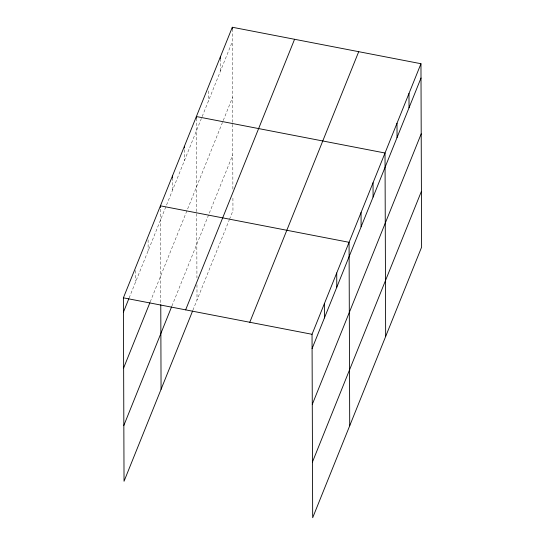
<?xml version="1.0" encoding="UTF-8"?>
<svg xmlns="http://www.w3.org/2000/svg" width="545" height="545" viewBox="0 0 545 545"><rect width="100%" height="100%" fill="white"/><g stroke="black" fill="none" stroke-linecap="round" stroke-linejoin="round"><path stroke-width="0.41" stroke-dasharray="2.73 2.04" d="M129.145 297.965L232.368 41.536M150.229 301.896L232.565 97.364M171.913 306.045L232.763 154.875M192.916 310.18L229.179 220.105M229.493 219.322L232.96 210.704L232.913 197.167M232.327 28.933L232.892 190.403M220.344 58.697L220.384 71.3M208.374 90.981L208.408 101.063M196.377 118.224L196.936 278.005M196.963 284.769L197.018 299.995M184.408 149.671L184.442 160.591M172.418 177.752L172.458 190.355M160.441 209.198L160.768 303.858M148.097 239.861L148.131 250.789M135.753 270.524L135.787 281.452"/><path stroke-width="0.82" d="M192.603 310.963L124.035 481.283L123.395 297.829L232.32 27.25L420.965 63.717L421.605 247.171L312.68 517.75L312.04 334.296L420.965 63.717M123.442 312.122L128.824 298.749M123.64 367.943L149.909 302.679M123.838 425.461L171.593 306.828M185.647 309.867L294.572 39.281M249.787 322.265L358.712 51.68M312.087 348.582L421.012 78.003M312.285 404.41L421.21 133.825M312.483 461.928L421.408 191.343M123.395 297.829L312.04 334.296M408.982 93.481L409.036 107.767M396.998 123.245L397.053 137.531M385.662 336.463L385.022 153.009L196.377 116.541L196.377 118.224M373.039 182.773L373.087 197.058M361.056 212.536L361.103 226.822M349.713 425.754L349.072 242.3L160.428 205.833L160.434 207.516M336.728 272.963L336.783 287.249M324.384 303.633L324.432 317.919M232.32 27.25L232.327 28.933M220.337 57.014L220.344 58.697M184.394 146.305L184.401 147.988M172.411 176.069L172.418 177.752M160.775 304.703L161.068 389.287"/></g></svg>
